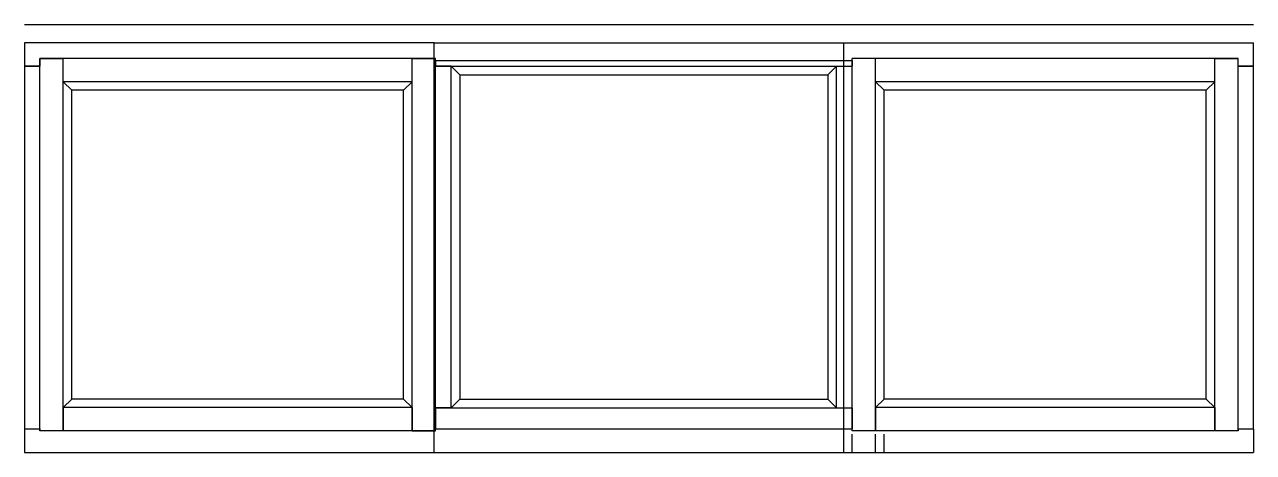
# Model space of a CAD drawing. Extents: x 1904 to 4904, y 1385 to 2430.
import ezdxf

# ---------------------------------------------------------------- set-up
doc = ezdxf.new("R2010")
doc.units = 0
for name, color, linetype in [('EQUAL_FIELD_REF_NON_PROFILE', 3, 'CONTINUOUS'), ('LOGICAL_DIV_REF_NON_PROFILE', 2, 'CONTINUOUS'), ('PHYS_OWN_BOUND_REF_NON_PROFILE', 6, 'CONTINUOUS'), ('PILOT_PROOF_LINES', 5, 'CONTINUOUS')]:
    doc.layers.add(name, color=color, linetype=linetype)

msp = doc.modelspace()

# ---------------------------------------------------------------- linework, layer by layer
at = {"layer": 'EQUAL_FIELD_REF_NON_PROFILE'}
for p, q in [((1903.91753, 2430.465693), (2903.91753, 2430.465693)), ((2903.91753, 2430.465693), (3903.91753, 2430.465693)), ((3903.91753, 2430.465693), (4903.91753, 2430.465693))]:
    msp.add_line(p, q, dxfattribs=at)
at = {"layer": 'LOGICAL_DIV_REF_NON_PROFILE'}
for p, q in [((2903.91753, 1385.465693), (2903.91753, 2385.465693)), ((3903.91753, 1385.465693), (3903.91753, 2385.465693))]:
    msp.add_line(p, q, dxfattribs=at)
at = {"layer": 'PHYS_OWN_BOUND_REF_NON_PROFILE'}
for p, q in [((3924.41739, 1385.465693), (3924.41739, 1430.465693)), ((3981.41739, 1385.465693), (3981.41739, 1430.465693)), ((4002.41739, 1385.465693), (4002.41739, 1430.465693))]:
    msp.add_line(p, q, dxfattribs=at)
at = {"layer": 'PILOT_PROOF_LINES'}
for p, q in [((2903.91753, 2385.465693), (1903.91753, 2385.465693)), ((1903.91753, 2385.465693), (1903.91753, 2328.465693)), ((2903.91753, 2385.465693), (3903.91753, 2385.465693)), ((3903.91753, 2385.465693), (4903.91753, 2385.465693)), ((4903.91753, 2328.465693), (4903.91753, 2385.465693)), ((1941.41753, 1437.965693), (1941.41753, 2347.965693)), ((1941.41753, 2347.965693), (1998.41753, 2347.965693)), ((2906.91753, 2347.965693), (1941.41753, 2347.965693)), ((1941.41753, 2347.965693), (1941.41753, 2328.465693)), ((1998.41753, 1437.965693), (1998.41753, 2347.965693)), ((1998.41753, 2290.965693), (1998.41753, 2347.965693)), ((2849.91753, 1437.965693), (2849.91753, 2347.965693)), ((2849.91753, 2347.965693), (2906.91753, 2347.965693)), ((2849.91753, 2290.965693), (2849.91753, 2347.965693)), ((2906.91753, 1437.965693), (2906.91753, 2347.965693)), ((2906.91753, 2342.465693), (3924.41739, 2342.465693)), ((2906.91753, 2342.465693), (2906.91753, 2328.465693)), ((3924.41739, 1437.965693), (3924.41739, 2347.965693)), ((3981.41739, 2347.965693), (3924.41739, 2347.965693)), ((4866.41753, 2347.965693), (3924.41739, 2347.965693)), ((3924.41739, 2342.465693), (3924.41739, 2328.465693)), ((3981.41739, 1437.965693), (3981.41739, 2347.965693)), ((3981.41739, 2290.965693), (3981.41739, 2347.965693)), ((4809.41753, 1437.965693), (4809.41753, 2347.965693)), ((4809.41753, 2347.965693), (4866.41753, 2347.965693)), ((4809.41753, 2290.965693), (4809.41753, 2347.965693)), ((4866.41753, 1437.965693), (4866.41753, 2347.965693)), ((4866.41753, 2328.465693), (4866.41753, 2347.965693)), ((1903.91753, 2328.465693), (1903.91753, 1443.465693)), ((1903.91753, 2328.465693), (1941.41753, 2328.465693)), ((1941.848681, 2328.465693), (1903.91753, 2328.465693)), ((2945.41753, 2328.465693), (2906.91753, 2328.465693)), ((2906.91753, 2328.465693), (3924.41739, 2328.465693)), ((2945.41753, 1494.465693), (2945.41753, 2328.465693)), ((2966.41753, 2307.465693), (2945.41753, 2328.465693)), ((2945.41753, 2328.465693), (2966.41753, 2307.465693)), ((3864.91739, 2307.465693), (3885.91739, 2328.465693)), ((3885.91739, 2328.465693), (3864.91739, 2307.465693)), ((3885.91739, 1494.465693), (3885.91739, 2328.465693)), ((3885.91739, 2328.465693), (3924.41739, 2328.465693)), ((4903.91753, 2328.465693), (4866.41753, 2328.465693)), ((4866.41753, 2328.465693), (4903.91753, 2328.465693)), ((4903.91753, 1442.465693), (4903.91753, 2328.465693)), ((1998.41753, 2290.965693), (2019.41753, 2269.965693)), ((2849.91753, 2290.965693), (1998.41753, 2290.965693)), ((1998.41753, 2290.965693), (2019.41753, 2269.965693)), ((2849.91753, 2290.965693), (2828.91753, 2269.965693)), ((2849.91753, 2290.965693), (2828.91753, 2269.965693)), ((2966.41753, 2307.465693), (2966.41753, 1515.465693)), ((2966.41753, 2307.465693), (3864.91739, 2307.465693)), ((3864.91739, 2307.465693), (3864.91739, 1515.465693)), ((3981.41739, 2290.965693), (4002.41739, 2269.965693)), ((4809.41753, 2290.965693), (3981.41739, 2290.965693)), ((4002.41739, 2269.965693), (3981.41739, 2290.965693)), ((4809.41753, 2290.965693), (4788.41753, 2269.965693)), ((4809.41753, 2290.965693), (4788.41753, 2269.965693)), ((2019.41753, 1515.965693), (2019.41753, 2269.965693)), ((2828.91753, 2269.965693), (2019.41753, 2269.965693)), ((2828.91753, 1515.965693), (2828.91753, 2269.965693)), ((4002.41739, 1515.965693), (4002.41739, 2269.965693)), ((4788.41753, 2269.965693), (4002.41739, 2269.965693)), ((4788.41753, 1515.965693), (4788.41753, 2269.965693)), ((1998.41753, 1494.965693), (2019.41753, 1515.965693)), ((1998.41753, 1494.965693), (2019.41753, 1515.965693)), ((2828.91753, 1515.965693), (2019.41753, 1515.965693)), ((2849.91753, 1494.965693), (2828.91753, 1515.965693)), ((2849.91753, 1494.965693), (2828.91753, 1515.965693)), ((2945.41753, 1494.465693), (2966.41753, 1515.465693)), ((2945.41753, 1494.465693), (2966.41753, 1515.465693)), ((2966.41753, 1515.465693), (3864.91739, 1515.465693)), ((3885.91739, 1494.465693), (3864.91739, 1515.465693)), ((3885.91739, 1494.465693), (3864.91739, 1515.465693)), ((4002.41739, 1515.965693), (3981.41739, 1494.965693)), ((3981.41739, 1494.965693), (4002.41739, 1515.965693)), ((4788.41753, 1515.965693), (4002.41739, 1515.965693)), ((4809.41753, 1494.965693), (4788.41753, 1515.965693)), ((4809.41753, 1494.965693), (4788.41753, 1515.965693)), ((2849.91753, 1494.965693), (1998.41753, 1494.965693)), ((1998.41753, 1494.965693), (1998.41753, 1437.965693)), ((2849.91753, 1494.965693), (2849.91753, 1437.965693)), ((2906.91753, 1494.465693), (3924.41739, 1494.465693)), ((2906.91753, 1494.465693), (2906.91753, 1443.465693)), ((2945.41753, 1494.465693), (2906.91753, 1494.465693)), ((3885.91739, 1494.465693), (3924.41739, 1494.465693)), ((3924.41739, 1494.465693), (3924.41739, 1443.465693)), ((4809.41753, 1494.965693), (3981.41739, 1494.965693)), ((3981.41739, 1494.965693), (3981.41739, 1437.965693)), ((4809.41753, 1494.965693), (4809.41753, 1437.965693)), ((1903.91753, 1443.465693), (1941.41753, 1443.465693)), ((1903.91753, 1443.465693), (1903.91753, 1385.465693)), ((1903.91753, 1443.465693), (1941.41753, 1443.465693)), ((1941.41753, 1443.465693), (1941.41753, 1437.965693)), ((2906.91753, 1443.465693), (3924.41739, 1443.465693)), ((4903.91753, 1442.465693), (4866.41753, 1442.465693)), ((4866.41753, 1442.465693), (4866.41753, 1437.965693)), ((4903.91753, 1442.465693), (4866.41753, 1442.465693)), ((4903.91753, 1442.465693), (4903.91753, 1385.465693)), ((2906.91753, 1437.965693), (1941.41753, 1437.965693)), ((1998.41753, 1437.965693), (1941.41753, 1437.965693)), ((2849.91753, 1437.965693), (2906.91753, 1437.965693)), ((4866.41753, 1437.965693), (3924.41739, 1437.965693)), ((3981.41739, 1437.965693), (3924.41739, 1437.965693)), ((4866.41753, 1437.965693), (4809.41753, 1437.965693)), ((1903.91753, 1385.465693), (2903.91753, 1385.465693)), ((2903.91753, 1385.465693), (3903.91753, 1385.465693)), ((3903.91753, 1385.465693), (4903.91753, 1385.465693))]:
    msp.add_line(p, q, dxfattribs=at)

doc.saveas('drawing.dxf')
